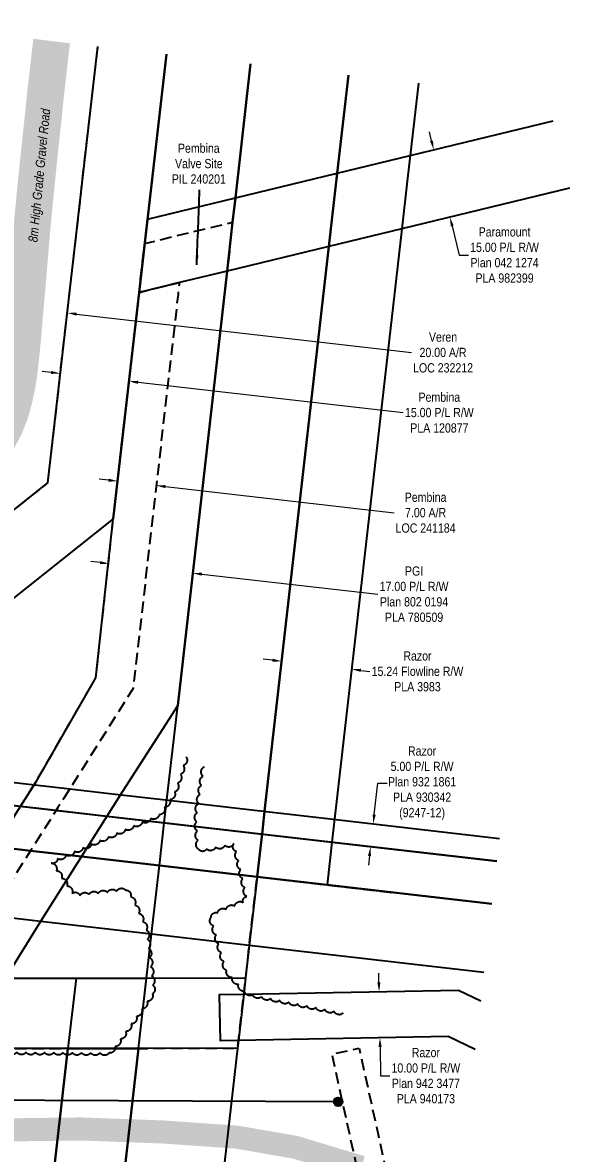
# Model space of a CAD drawing. Extents: x 507923 to 518388, y 6020717 to 6030806.
# Drawn here: x 515585 to 516177, y 6024149 to 6025374 of the extents above; entities that cross this region are included whole.
import ezdxf
from ezdxf.enums import TextEntityAlignment as Align

# ---------------------------------------------------------------- set-up
doc = ezdxf.new("R2010")
doc.units = 0
doc.header["$LTSCALE"] = 5
doc.header["$PDSIZE"] = 0.5
for name, pattern in [('0', [1, 1, 0]), ('foc-ACCESSROAD', [3.75, 2.5, -1.25]), ('foc-FLOWLINE', [3.75, 2.5, -1.25])]:
    doc.linetypes.add(name, pattern=pattern)
doc.layers.get('Defpoints').update_dxf_attribs({"color": 9})
for name, color, linetype in [('AS-POWER', 104, 'foc-POWER'), ('AS-POWER-EXISTING-PP', 72, 'Continuous'), ('AS-ROADS', 254, 'Continuous'), ('C-AR', 13, 'foc-ACCESSROAD'), ('F-AR', 190, 'foc-ACCESSROAD'), ('F-EZE', 190, 'foc-FLOWLINE'), ('F-RW', 190, 'Continuous'), ('F-WS', 190, 'foc-ACCESSROAD'), ('T-BUSH', 110, '0')]:
    doc.layers.add(name, color=color, linetype=linetype)
for name, color, linetype, lineweight in [('C-AR-T', 13, 'Continuous', 9), ('F-AR-T', 190, 'Continuous', 9), ('F-FLOWLINE-T', 190, 'Continuous', 9), ('F-RW-T', 190, 'Continuous', 9), ('T-TEXT', 48, 'Continuous', 18)]:
    doc.layers.add(name, color=color, linetype=linetype, lineweight=lineweight)
doc.styles.add('80CG', font='ARIALN.TTF', dxfattribs={"height": 10})
doc.styles.add('80LS', font='ARIALNI.TTF', dxfattribs={"height": 10})
doc.styles.add('foc-LtypeFont', font='ARIALN.TTF', dxfattribs={"height": 7.35})
doc.linetypes.add('foc-POWER', pattern='A,6,-1,["P",foc-LtypeFont,S=0.2,R=0,X=-0.625,Y=-0.75],-1.24,4', length=12.24)
doc.dimstyles.new('Compass 5 000', dxfattribs={"dimscale": 5, "dimtxt": 9, "dimasz": 2, "dimexe": 0.2, "dimexo": 0.0625, "dimgap": 0.5, "dimtad": 0, "dimtih": 1, "dimtoh": 1, "dimzin": 0, "dimdsep": 46, "dimtxsty": '80CG', "dimcen": 0.1, "dimse1": 1, "dimse2": 1, "dimclrd": 256, "dimclrt": 256, "dimaunit": 1, "dimadec": 4, "dimazin": 0, "dimtfac": 0.06, "dimtofl": 0, "dimtmove": 0, "dimatfit": 1, "dimfxl": 0.2, "dimtolj": 1, "dimtzin": 0, "dimlwd": -1, "dimarcsym": 0})

# ---------------------------------------------------------------- blocks, each defined once
blk = doc.blocks.new('*D394')
at = {"layer": 'C-AR-T', "transparency": 16777216}
for p, q in [((515523.9, 6025072.3), (515514, 6025073.4)), ((515643.1, 6025058.6), (516006, 6025017))]:
    blk.add_line(p, q, dxfattribs=at)
for points in [[(515524.1, 6025074), (515523.7, 6025070.6), (515533.9, 6025071.2)], [(515643.3, 6025060.3), (515642.9, 6025057), (515633.2, 6025059.8)]]:
    blk.add_solid(points, dxfattribs=at)
at = {"layer": 'Defpoints', "color": 0, "transparency": 16777216}
for p in [(515533.9, 6025071.1), (515633.2, 6025059.8), (515633.2, 6025059.7)]:
    blk.add_point(p, dxfattribs=at)
at = {"layer": 'C-AR-T', "transparency": 16777216, "insert": (516040.2, 6025017), "char_height": 10, "attachment_point": 5, "style": '80CG'}
blk.add_mtext('\\A1;Veren\\P20.00 A/R\\PLOC 232212', dxfattribs=at)
blk = doc.blocks.new('*D415')
at = {"layer": 'Defpoints', "color": 0, "transparency": 16777216}
for p in [(515690.7, 6024904.7), (515732.6, 6024900), (515729.5, 6024872.9)]:
    blk.add_point(p, dxfattribs=at)
at = {"layer": 'F-AR-T', "transparency": 16777216}
for p, q in [((515677.7, 6024878.8), (515667.8, 6024879.9)), ((515739.5, 6024871.7), (515987.1, 6024843.5))]:
    blk.add_line(p, q, dxfattribs=at)
for points in [[(515677.9, 6024880.4), (515677.5, 6024877.1), (515687.7, 6024877.6)], [(515739.6, 6024873.4), (515739.3, 6024870.1), (515729.5, 6024872.9)]]:
    blk.add_solid(points, dxfattribs=at)
at = {"layer": 'F-AR-T', "transparency": 16777216, "insert": (516021.3, 6024843.5), "char_height": 10, "attachment_point": 5, "style": '80CG'}
blk.add_mtext('\\A1;Pembina\\P7.00 A/R\\PLOC 241184', dxfattribs=at)
blk = doc.blocks.new('*D432')
at = {"layer": 'Defpoints', "color": 0, "transparency": 16777216}
for p in [(515867.3, 6024698.6), (515943, 6024690), (515941.1, 6024673.9)]:
    blk.add_point(p, dxfattribs=at)
at = {"layer": 'F-FLOWLINE-T', "transparency": 16777216}
for p, q in [((515855.5, 6024683.6), (515845.5, 6024684.8)), ((515951.1, 6024672.7), (515961, 6024671.6))]:
    blk.add_line(p, q, dxfattribs=at)
for points in [[(515855.7, 6024685.3), (515855.3, 6024682), (515865.4, 6024682.5)], [(515951.3, 6024674.4), (515950.9, 6024671.1), (515941.1, 6024673.9)]]:
    blk.add_solid(points, dxfattribs=at)
at = {"layer": 'F-FLOWLINE-T', "transparency": 16777216, "insert": (516012.5, 6024671.6), "char_height": 10, "attachment_point": 5, "style": '80CG'}
blk.add_mtext('\\A1;Razor\\P15.24 Flowline R/W\\PPLA 3983', dxfattribs=at)
blk = doc.blocks.new('*D489')
at = {"layer": 'Defpoints', "color": 0, "transparency": 16777216}
for p in [(516118.5, 6025258), (516136.1, 6025185.1), (516047.7, 6025163.7)]:
    blk.add_point(p, dxfattribs=at)
at = {"layer": 'F-RW-T', "transparency": 16777216}
for p, q in [((516027.7, 6025246.3), (516025.4, 6025256)), ((516050.1, 6025154), (516057.7, 6025122.6)), ((516057.7, 6025122.6), (516067.7, 6025122.6))]:
    blk.add_line(p, q, dxfattribs=at)
for points in [[(516029.3, 6025246.7), (516026.1, 6025245.9), (516030.1, 6025236.6)], [(516051.7, 6025154.4), (516048.5, 6025153.6), (516047.7, 6025163.7)]]:
    blk.add_solid(points, dxfattribs=at)
at = {"layer": 'F-RW-T', "transparency": 16777216, "insert": (516106.8, 6025122.6), "char_height": 10, "attachment_point": 5, "style": '80CG'}
blk.add_mtext('\\A1;Paramount\\P15.00 P/L R/W\\PPlan 042 1274\\PPLA 982399', dxfattribs=at)
blk = doc.blocks.new('*D495')
at = {"layer": 'Defpoints', "color": 0, "transparency": 16777216}
for p in [(515624.4, 6024983), (515700, 6024985.8), (515698.7, 6024974.5)]:
    blk.add_point(p, dxfattribs=at)
at = {"layer": 'F-RW-T', "transparency": 16777216}
for p, q in [((515615.7, 6024995.5), (515605.8, 6024996.6)), ((515709.9, 6024984.7), (515997.1, 6024951.9))]:
    blk.add_line(p, q, dxfattribs=at)
for points in [[(515615.9, 6024997.1), (515615.5, 6024993.8), (515625.7, 6024994.3)], [(515710.1, 6024986.4), (515709.8, 6024983), (515700, 6024985.8)]]:
    blk.add_solid(points, dxfattribs=at)
at = {"layer": 'F-RW-T', "transparency": 16777216, "insert": (516036.2, 6024951.9), "char_height": 10, "attachment_point": 5, "style": '80CG'}
blk.add_mtext('\\A1;Pembina\\P15.00 P/L R/W\\PPLA 120877', dxfattribs=at)
blk = doc.blocks.new('*D496')
at = {"layer": 'Defpoints', "color": 0, "transparency": 16777216}
for p in [(515970.9, 6024324.6), (515994.9, 6024325.1), (515995.8, 6024275.1)]:
    blk.add_point(p, dxfattribs=at)
at = {"layer": 'F-RW-T', "transparency": 16777216}
for p, q in [((515970.7, 6024334.6), (515970.5, 6024344.6)), ((515972, 6024264.7), (515972.6, 6024233.6)), ((515972.6, 6024233.6), (515982.6, 6024233.6))]:
    blk.add_line(p, q, dxfattribs=at)
for points in [[(515972.4, 6024334.7), (515969, 6024334.6), (515970.9, 6024324.6)], [(515973.7, 6024264.7), (515970.3, 6024264.6), (515971.8, 6024274.7)]]:
    blk.add_solid(points, dxfattribs=at)
at = {"layer": 'F-RW-T', "transparency": 16777216, "insert": (516021.6, 6024233.6), "char_height": 10, "attachment_point": 5, "style": '80CG'}
blk.add_mtext('\\A1;Razor\\P10.00 P/L R/W\\PPlan 942 3477\\PPLA 940173', dxfattribs=at)
blk = doc.blocks.new('POWERPOLE')
h = blk.add_hatch(color=255)
edge = h.paths.add_edge_path()
edge.add_arc((0, 0), 0.96, 0, 360)
at = {"linetype": 'Continuous'}
for p, q in [((0.68, -0.68), (-0.68, 0.68)), ((-0.68, -0.68), (0.68, 0.68))]:
    blk.add_line(p, q, dxfattribs=at)
blk.add_circle((0, 0), 0.96, dxfattribs=at)
blk = doc.blocks.new('*D705')
at = {"layer": 'Defpoints', "color": 0, "transparency": 16777216}
for p in [(515678.3, 6024785), (515768.7, 6024774.7), (515769.1, 6024778)]:
    blk.add_point(p, dxfattribs=at)
at = {"layer": 'F-RW-T', "transparency": 16777216}
for p, q in [((515668.8, 6024789.4), (515658.8, 6024790.5)), ((515779, 6024776.9), (515969.7, 6024755.2))]:
    blk.add_line(p, q, dxfattribs=at)
for points in [[(515668.9, 6024791), (515668.6, 6024787.7), (515678.7, 6024788.3)], [(515779.2, 6024778.5), (515778.8, 6024775.2), (515769.1, 6024778)]]:
    blk.add_solid(points, dxfattribs=at)
at = {"layer": 'F-RW-T', "transparency": 16777216, "insert": (516008.8, 6024755.2), "char_height": 10, "attachment_point": 5, "style": '80CG'}
blk.add_mtext('\\A1;PGI\\P17.00 P/L R/W\\PPlan 802 0194\\PPLA 780509', dxfattribs=at)
blk = doc.blocks.new('*D744')
at = {"layer": 'Defpoints', "color": 0, "transparency": 16777216}
for p in [(515959, 6024507.1), (515964.5, 6024506.5), (515956.1, 6024482.3)]:
    blk.add_point(p, dxfattribs=at)
at = {"layer": 'F-RW-T', "transparency": 16777216}
for p, q in [((515965.6, 6024516.4), (515969.6, 6024550.5)), ((515969.6, 6024550.5), (515979.6, 6024550.5)), ((515960.5, 6024471.7), (515959.3, 6024461.8))]:
    blk.add_line(p, q, dxfattribs=at)
for points in [[(515964, 6024516.6), (515967.3, 6024516.2), (515964.5, 6024506.5)], [(515958.8, 6024471.9), (515962.1, 6024471.5), (515961.6, 6024481.6)]]:
    blk.add_solid(points, dxfattribs=at)
at = {"layer": 'F-RW-T', "transparency": 16777216, "insert": (516017.5, 6024550.5), "char_height": 10, "attachment_point": 5, "style": '80CG'}
blk.add_mtext('\\A1;Razor\\P5.00 P/L R/W\\PPlan 932 1861\\PPLA 930342\\P(9247-12)', dxfattribs=at)

msp = doc.modelspace()

# ---------------------------------------------------------------- linework, layer by layer
at = {"layer": 'AS-POWER', "flags": 128}
msp.add_lwpolyline([(514542.533, 6024207.088), (514711.127, 6024205.888), (514786.187, 6024205.818), (514839.817, 6024207.138), (514922.947, 6024207.698), (514950.187, 6024206.783), (514960.857, 6024206.218), (514998.447, 6024206.368), (515065.712, 6024206.588), (515134.127, 6024206.163), (515189.557, 6024208.348), (515449.392, 6024207.898), (515927.492, 6024205.593)], dxfattribs=at)
at = {"layer": 'AS-ROADS', "flags": 128}
for points, const_width in [([(515616.267, 6025354.37), (515616.097, 6025352.988), (515614.232, 6025337.493), (515612.512, 6025321.788), (515610.677, 6025306.013), (515608.912, 6025290.118), (515607.297, 6025273.918), (515605.547, 6025257.598), (515603.792, 6025241.043), (515601.987, 6025224.378), (515600.312, 6025207.363), (515598.552, 6025190.188), (515596.892, 6025172.933), (515595.287, 6025155.618), (515593.762, 6025138.603), (515592.412, 6025122.308), (515591.152, 6025107.163), (515589.377, 6025086.543), (515587.737, 6025068.503), (515586.347, 6025051.693), (515585.037, 6025035.778), (515583.172, 6025016.468), (515581.257, 6024998.888), (515579.147, 6024983.763), (515575.597, 6024967.128), (515571.572, 6024952.238), (515565.762, 6024937.603), (515557.872, 6024922.488)], 39.979), ([(514542.533, 6024169.406), (514547.722, 6024169.368), (515229.037, 6024170.603), (515647.702, 6024175.918), (515736.837, 6024172.643), (515816.902, 6024167.048), (515880.037, 6024156.088), (515951.827, 6024134.403)], 24.987)]:
    msp.add_lwpolyline(points, dxfattribs=dict(at, const_width=const_width))
at = {"layer": 'C-AR', "lineweight": -2, "flags": 128}
msp.add_lwpolyline([(515566.889, 6025360.014), (515517.55, 6024928.376), (515348.67, 6024794.477), (515333.787, 6024663.54), (515239.7, 6024608.682), (514998.275, 6024538.285), (514998.511, 6024259.338), (515098.499, 6024259.407), (515098.359, 6024463.295), (515279.393, 6024516.152), (515377.507, 6024573.163), (515423.056, 6024568.869), (515443.412, 6024741.828), (515612.067, 6024875.683), (515666.285, 6025348.653)], dxfattribs=at)
at = {"layer": 'F-AR', "flags": 128}
msp.add_lwpolyline([(515515.793, 6024339.333), (515507.065, 6024263.176), (515464.196, 6024263.157), (515474.609, 6024354.807), (515510.406, 6024411.463), (515554.862, 6024481.793), (515584.495, 6024528.678), (515599.312, 6024552.116), (515664.101, 6024664.428), (515682.986, 6024836.823), (515711.01, 6025082.107), (515754.557, 6025092.719), (515753.109, 6025079.985), (515704.467, 6024652.932), (515637.927, 6024547.67), (515628.911, 6024533.41), (515623.107, 6024524.228), (515614.091, 6024509.968), (515593.464, 6024477.336), (515584.453, 6024463.08), (515549.011, 6024407.014), (515539.994, 6024392.753), (515517.911, 6024357.822), (515515.793, 6024339.333)], close=True, dxfattribs=at)
at = {"layer": 'F-EZE', "flags": 128}
msp.add_lwpolyline([(516027.016, 6023846.522), (516010.774, 6023842.963), (516007.43, 6023858.204), (515960.973, 6023858.316), (515961.099, 6023910.827), (515995.907, 6023910.746), (515920.005, 6024257.054), (515949.318, 6024263.48), (516026.639, 6023910.671), (516034.406, 6023910.654)], dxfattribs=at)
at = {"layer": 'F-RW', "flags": 128}
for points in [[(515331.939, 6023094.927), (515390.185, 6023604.601), (515343.99, 6023868.343), (515362.514, 6024031.317), (515388.391, 6024259.962), (515403.42, 6024392.239), (515414.945, 6024493.682), (515420.586, 6024543.336), (515423.056, 6024568.869), (515443.412, 6024741.828), (515612.067, 6024875.683), (515666.285, 6025348.653)], [(515406.327, 6023086.426), (515465.857, 6023607.261), (515419.645, 6023871.023), (515474.609, 6024354.807), (515510.406, 6024411.463), (515554.862, 6024481.793), (515584.492, 6024528.678), (515599.31, 6024552.116), (515664.101, 6024664.428), (515682.986, 6024836.823), (515740.492, 6025340.146)], [(515740.492, 6025340.146), (515711.01, 6025082.107), (515682.986, 6024836.823), (515514.163, 6024702.955), (515474.609, 6024354.807), (515419.645, 6023871.023), (515465.857, 6023607.261), (515406.334, 6023086.425)], [(515831.739, 6025329.686), (515815.303, 6025184.574), (515812.3, 6025158.162), (515806.293, 6025105.23), (515752.766, 6024634.503), (515693.002, 6024541.322), (515678.183, 6024517.877), (515648.544, 6024470.992), (515604.085, 6024400.665), (515566.066, 6024339.353), (515557.339, 6024263.193), (515539.868, 6024110.732), (515531.142, 6024034.572), (515517.556, 6023915.999), (515513.023, 6023876.475), (515559.568, 6023612.572), (515498.439, 6023075.934)], [(515574.107, 6023067.315), (515660.036, 6023821.638), (515669.71, 6023906.572), (515684.31, 6024034.728), (515692.985, 6024110.888), (515710.343, 6024263.252), (515719.024, 6024339.441), (515724.419, 6024386.801), (515732.9, 6024461.267), (515738.556, 6024510.918), (515741.384, 6024535.747), (515752.766, 6024634.503), (515806.293, 6025105.23), (515812.3, 6025158.162), (515815.303, 6025184.574), (515831.739, 6025329.686)], [(515937.739, 6025317.535), (515925.656, 6025211.283), (515916.622, 6025131.97), (515847.31, 6024523.539), (515844.483, 6024498.717), (515838.825, 6024449.059), (515830.342, 6024374.597), (515826.344, 6024339.521), (515824.344, 6024321.955), (515818.639, 6024271.88), (515817.661, 6024263.293), (515800.31, 6024110.994), (515769.683, 6023842.114), (515759.829, 6023755.61), (515680.05, 6023055.247)], [(516013.503, 6025308.85), (516004.55, 6025230.388), (516001.385, 6025202.651), (515995.508, 6025151.072), (515923.025, 6024514.813), (515920.197, 6024489.995), (515914.538, 6024440.333), (515838.825, 6024449.059), (515844.483, 6024498.717), (515847.31, 6024523.539), (515916.622, 6025131.97), (515925.656, 6025211.283), (515937.739, 6025317.535)], [(516177.039, 6025195.034), (515995.508, 6025151.072), (515916.622, 6025131.97), (515806.293, 6025105.23), (515754.557, 6025092.719), (515711.01, 6025082.107), (515720.081, 6025161.503), (515815.303, 6025184.574), (515925.656, 6025211.283), (516004.55, 6025230.388), (516159.395, 6025267.889)], [(514542.533, 6024460.118), (515183.717, 6024460.558), (515377.507, 6024573.163), (515419.269, 6024569.276), (515495.014, 6024560.546), (515591.353, 6024549.448), (515629.97, 6024544.998), (515685.045, 6024538.654), (515733.428, 6024533.079), (515839.354, 6024520.871), (515915.069, 6024512.145), (516101.243, 6024490.692)], [(514542.533, 6024435.132), (515190.458, 6024435.576), (515384.22, 6024548.165), (515738.153, 6024507.38), (516098.383, 6024465.874)], [(516098.384, 6024465.877), (515912.241, 6024487.327), (515836.527, 6024496.048), (515730.6, 6024508.25), (515670.226, 6024515.208), (515615.151, 6024521.56), (515576.536, 6024526.009), (515492.586, 6024535.678), (515416.583, 6024544.436), (515384.22, 6024548.165), (515190.458, 6024435.576), (514542.533, 6024435.132)], [(514542.533, 6024385.158), (515203.938, 6024385.612), (515401.111, 6024499.5), (515419.172, 6024497.422), (515495.689, 6024488.607), (515554.862, 6024481.793), (515593.464, 6024477.336), (515648.544, 6024470.992), (515732.9, 6024461.267), (515838.825, 6024449.059), (515914.538, 6024440.333), (516093.07, 6024419.762)], [(516093.07, 6024419.762), (515914.538, 6024440.333), (515838.825, 6024449.059), (515732.9, 6024461.267), (515648.544, 6024470.992), (515593.464, 6024477.336), (515554.862, 6024481.793), (515495.689, 6024488.607), (515419.172, 6024497.422), (515401.111, 6024499.5), (515203.938, 6024385.612), (514542.533, 6024385.158)], [(516084.491, 6024345.312), (515830.342, 6024374.597), (515724.419, 6024386.801), (515604.085, 6024400.665), (515549.011, 6024407.014), (515510.406, 6024411.463), (515488.406, 6024413.996), (515417.294, 6024422.188), (515410.621, 6024418.301), (515274.842, 6024339.246), (514542.533, 6024338.982)], [(514542.533, 6024338.982), (515274.842, 6024339.246), (515402.082, 6024339.291), (515480.582, 6024339.321), (515515.793, 6024339.333), (515566.066, 6024339.353), (515642.734, 6024339.383), (515719.024, 6024339.441), (515826.344, 6024339.521), (515824.344, 6024321.955), (515818.639, 6024271.88), (515817.661, 6024263.293), (515710.343, 6024263.252), (515633.746, 6024263.222), (515557.339, 6024263.193), (515507.065, 6024263.173), (515471.847, 6024263.161), (515393.85, 6024263.129), (514542.533, 6024262.828)], [(514542.533, 6024338.982), (515274.842, 6024339.246), (515402.082, 6024339.291), (515480.582, 6024339.321), (515515.793, 6024339.333), (515566.066, 6024339.353), (515642.734, 6024339.383), (515633.746, 6024263.222), (515616.357, 6024110.812), (515607.647, 6024034.67), (515598.394, 6023953.756), (515669.71, 6023906.572), (515769.683, 6023842.114), (515840.836, 6023793.333), (516045.3, 6023658.055)], [(516074.9, 6024262.075), (516045.896, 6024276.027), (515818.639, 6024271.88), (515799.115, 6024271.518), (515798.203, 6024321.479), (515824.344, 6024321.955), (516056.854, 6024326.209), (516080.954, 6024314.616)], [(515498.439, 6023075.934), (515559.568, 6023612.572), (515584.308, 6023830.264), (515588.708, 6023868.879), (515598.394, 6023953.756), (515607.647, 6024034.67), (515616.357, 6024110.812), (515633.746, 6024263.222), (515710.343, 6024263.252), (515692.985, 6024110.888), (515684.31, 6024034.728), (515669.71, 6023906.572), (515660.036, 6023821.638), (515574.107, 6023067.315)]]:
    msp.add_lwpolyline(points, dxfattribs=at)
at = {"layer": 'F-WS', "flags": 128}
msp.add_lwpolyline([(515806.286, 6025105.233), (515754.557, 6025092.719), (515718.252, 6025083.882), (515711.01, 6025082.107), (515717.066, 6025135.106), (515812.298, 6025158.162), (515806.286, 6025105.233)], close=True, dxfattribs=at)
msp.add_lwpolyline([(514564.049, 6024262.836), (515393.85, 6024263.129), (515471.847, 6024263.161), (515507.065, 6024263.173), (515557.339, 6024263.193), (515633.746, 6024263.222), (515710.343, 6024263.252), (515817.661, 6024263.293), (515818.639, 6024271.88), (515824.344, 6024321.955), (515826.344, 6024339.521), (515830.342, 6024374.597), (515838.825, 6024449.059), (515914.538, 6024440.333), (516093.07, 6024419.762)], dxfattribs=at)
at = {"layer": 'T-BUSH', "flags": 128}
for points in [[(515761.789, 6024579.031, -0.52056705), (515758.712, 6024569.522, -0.52056705), (515755.634, 6024560.013, -0.52056705), (515752.556, 6024550.504, -0.52056705), (515749.478, 6024540.995, -0.52056705), (515744.25, 6024532.567, -0.52056705), (515738.456, 6024524.423, -0.52056705), (515732.66, 6024516.282, -0.52056705), (515723.491, 6024512.304, -0.52056705), (515714.322, 6024508.325, -0.52056705), (515705.154, 6024504.347, -0.52056705), (515695.985, 6024500.368, -0.52056705), (515686.816, 6024496.39, -0.52056705), (515677.648, 6024492.411, -0.52056705), (515668.479, 6024488.433, -0.52056705), (515659.31, 6024484.454, -0.52056705), (515650.142, 6024480.476, -0.52056705), (515640.973, 6024476.497, -0.52056705), (515631.804, 6024472.519, -0.52056705), (515622.636, 6024468.54, -0.52056705), (515615.681, 6024463.929, -0.52056705), (515621.368, 6024455.711, -0.52056705), (515627.056, 6024447.492, -0.52056705), (515632.743, 6024439.273, -0.52056705), (515638.43, 6024431.054, -0.52056705), (515646.83, 6024428.828, -0.52056705), (515656.758, 6024429.979, -0.52056705), (515666.686, 6024431.13, -0.52056705), (515676.614, 6024432.281, -0.52056705), (515686.542, 6024433.432, -0.52056705), (515696.471, 6024434.583, -0.52056705), (515701.883, 6024427.555, -0.52056705), (515706.198, 6024418.54, -0.52056705), (515710.513, 6024409.525, -0.52056705), (515714.828, 6024400.51, -0.52056705), (515718.765, 6024391.385, -0.52056705), (515719.922, 6024381.458, -0.52056705), (515721.079, 6024371.53, -0.52056705), (515722.236, 6024361.603, -0.52056705), (515723.393, 6024351.675, -0.52056705), (515724.55, 6024341.748, -0.52056705), (515725.707, 6024331.82, -0.52056705), (515725.406, 6024322.266, -0.52056705), (515719.622, 6024314.115, -0.52056705), (515713.839, 6024305.963, -0.52056705), (515708.055, 6024297.812, -0.52056705), (515702.272, 6024289.66, -0.52056705), (515696.489, 6024281.509, -0.52056705), (515690.705, 6024273.358, -0.52056705), (515684.922, 6024265.206, -0.52056705), (515678.524, 6024258.255, -0.52056705), (515668.53, 6024258.335, -0.52056705), (515658.536, 6024258.415, -0.52056705), (515648.541, 6024258.495, -0.52056705), (515638.547, 6024258.574, -0.52056705), (515628.553, 6024258.654, -0.52056705), (515618.558, 6024258.734, -0.52056705), (515608.564, 6024258.814, -0.52056705), (515598.57, 6024258.894, -0.52056705), (515588.575, 6024258.974, -0.52056705), (515578.581, 6024259.053, -0.52056705), (515568.587, 6024259.133, -0.52056705), (515558.592, 6024259.213, -0.52056705), (515548.598, 6024259.293, -0.52056705), (515538.604, 6024259.373, -0.52056705), (515528.609, 6024259.453, -0.52056705), (515518.615, 6024259.532, -0.52056705), (515508.621, 6024259.612, -0.52056705), (515498.626, 6024259.692, -0.52056705), (515488.632, 6024259.772, -0.52056705), (515478.638, 6024259.852, -0.52056705), (515468.643, 6024259.932, -0.52056705), (515458.649, 6024260.011, -0.52056705), (515448.655, 6024260.091, -0.52056705), (515438.66, 6024260.171, -0.52056705), (515428.666, 6024260.251, -0.52056705), (515418.672, 6024260.331, -0.52056705), (515408.677, 6024260.411, -0.52056705), (515398.686, 6024260.472, -0.52056705), (515389.21, 6024257.293, -0.52056705), (515379.735, 6024254.114, -0.52056705), (515370.259, 6024250.934, -0.52056705), (515360.585, 6024249.076, -0.52056705), (515350.593, 6024249.316, -0.52056705), (515340.601, 6024249.557, -0.52056705), (515330.609, 6024249.798, -0.52056705), (515320.618, 6024250.038, -0.52056705), (515310.626, 6024250.279, -0.52056705), (515300.634, 6024250.519, -0.52056705), (515290.642, 6024250.76, -0.52056705), (515280.651, 6024251.001, -0.52056705), (515270.659, 6024251.241, -0.52056705), (515260.667, 6024251.482, -0.52056705), (515250.675, 6024251.722, -0.52056705), (515240.683, 6024251.963, -0.52056705), (515230.692, 6024252.204, -0.52056705), (515220.7, 6024252.444, -0.52056705), (515210.708, 6024252.685, -0.52056705), (515200.716, 6024252.926, -0.52056705), (515190.725, 6024253.166, -0.52056705), (515180.733, 6024253.407, -0.52056705), (515170.741, 6024253.647, -0.52056705), (515160.749, 6024253.888, -0.52056705), (515150.758, 6024254.129, -0.52056705), (515140.766, 6024254.369, -0.52056705), (515130.774, 6024254.61, -0.52056705), (515120.782, 6024254.851, -0.52056705), (515110.791, 6024255.091, -0.52056705), (515100.799, 6024255.332, -0.52056705), (515098.705, 6024262.612, -0.52056705), (515099.612, 6024272.565, -0.52056705), (515100.518, 6024282.519, -0.52056705), (515101.424, 6024292.472, -0.52056705), (515102.33, 6024302.426, -0.52056705), (515103.236, 6024312.379, -0.52056705), (515104.142, 6024322.333, -0.52056705), (515105.048, 6024332.286, -0.52056705), (515105.954, 6024342.24, -0.52056705), (515106.86, 6024352.193, -0.52056705), (515108.072, 6024361.865, -0.52056705), (515117.916, 6024363.594, -0.52056705), (515127.76, 6024365.322, -0.52056705), (515137.604, 6024367.051, -0.52056705), (515147.448, 6024368.779, -0.52056705), (515157.292, 6024370.508, -0.52056705), (515167.137, 6024372.236, -0.52056705), (515172.956, 6024377.073, -0.52056705), (515172.14, 6024387.035, -0.52056705), (515171.324, 6024396.996, -0.52056705), (515170.508, 6024406.957, -0.52056705), (515169.692, 6024416.919, -0.52056705), (515160.703, 6024416.932, -0.52056705), (515150.773, 6024415.799, -0.52056705), (515140.843, 6024414.666, -0.52056705), (515130.913, 6024413.533, -0.52056705), (515127.478, 6024420.827, -0.52056705), (515126.045, 6024430.719, -0.52056705), (515122.957, 6024439.895, -0.52056705), (515116.736, 6024447.717, -0.52056705), (515110.516, 6024455.54, -0.52056705), (515106.077, 6024462.865, -0.52056705), (515115.449, 6024466.337, -0.52056705), (515124.821, 6024469.809, -0.52056705), (515134.194, 6024473.28, -0.52056705), (515143.566, 6024476.752, -0.52056705), (515152.938, 6024480.223, -0.52056705), (515162.311, 6024483.695, -0.52056705), (515171.683, 6024487.166, -0.52056705), (515181.056, 6024490.638, -0.52056705), (515190.428, 6024494.109, -0.52056705), (515199.8, 6024497.581, -0.52056705), (515209.173, 6024501.052, -0.52056705), (515218.545, 6024504.524, -0.52056705), (515227.918, 6024507.995, -0.52056705), (515237.29, 6024511.467, -0.52056705), (515246.662, 6024514.938, -0.52056705), (515256.035, 6024518.41, -0.52056705), (515265.407, 6024521.881, -0.52056705), (515274.779, 6024525.353, -0.52056705), (515284.152, 6024528.825, -0.52056705), (515293.524, 6024532.296, -0.52056705), (515302.897, 6024535.768, -0.52056705), (515312.269, 6024539.239, -0.52056705), (515321.641, 6024542.711, -0.52056705), (515331.014, 6024546.182, -0.52056705), (515340.386, 6024549.654, -0.52056705), (515349.759, 6024553.125, -0.52056705), (515359.131, 6024556.597, -0.52056705), (515368.503, 6024560.068, -0.52056705), (515377.876, 6024563.54, -0.52056705), (515387.248, 6024567.011, -0.52056705), (515393.659, 6024569.386, -0.52056705)], [(515931.876, 6024301.357, -0.52056705), (515922.08, 6024303.337, -0.52056705), (515912.283, 6024305.317, -0.52056705), (515902.487, 6024307.298, -0.52056705), (515892.69, 6024309.278, -0.52056705), (515882.894, 6024311.258, -0.52056705), (515873.097, 6024313.238, -0.52056705), (515863.301, 6024315.219, -0.52056705), (515853.504, 6024317.199, -0.52056705), (515843.708, 6024319.179, -0.52056705), (515833.911, 6024321.16, -0.52056705), (515825.209, 6024325.043, -0.52056705), (515818.567, 6024332.512, -0.52056705), (515811.925, 6024339.98, -0.52056705), (515805.674, 6024347.665, -0.52056705), (515802.887, 6024357.263, -0.52056705), (515800.1, 6024366.861, -0.52056705), (515797.312, 6024376.459, -0.52056705), (515794.525, 6024386.057, -0.52056705), (515791.737, 6024395.655, -0.52056705), (515788.95, 6024405.253, -0.52056705), (515795.852, 6024410.121, -0.52056705), (515805.134, 6024413.827, -0.52056705), (515814.416, 6024417.533, -0.52056705), (515823.698, 6024421.239, -0.52056705), (515827.82, 6024427.641, -0.52056705), (515825.56, 6024437.377, -0.52056705), (515823.3, 6024447.113, -0.52056705), (515821.04, 6024456.848, -0.52056705), (515818.78, 6024466.584, -0.52056705), (515816.52, 6024476.32, -0.52056705), (515813.542, 6024484.942, -0.52056705), (515803.742, 6024482.979, -0.52056705), (515793.942, 6024481.017, -0.52056705), (515784.142, 6024479.054, -0.52056705), (515775.556, 6024478.68, -0.52056705), (515774.875, 6024488.652, -0.52056705), (515774.195, 6024498.623, -0.52056705), (515773.515, 6024508.595, -0.52056705), (515773.932, 6024518.517, -0.52056705), (515775.497, 6024528.389, -0.52056705), (515777.062, 6024538.26, -0.52056705), (515778.628, 6024548.131, -0.52056705), (515780.193, 6024558.003, -0.52056705), (515781.854, 6024568.473, -0.52056705)]]:
    msp.add_lwpolyline(points, format="xyb", dxfattribs=at)

# ---------------------------------------------------------------- block references
at = {"layer": 'AS-POWER-EXISTING-PP', "xscale": 4.99732665, "yscale": 4.99732665, "zscale": 4.99732665}
msp.add_blockref('POWERPOLE', (515926.578, 6024205.354), dxfattribs=at)

# ---------------------------------------------------------------- texts
at = {"layer": 'T-TEXT', "style": '80LS'}
msp.add_text('8m High Grade Gravel Road', height=9.99465, rotation=84.504828, dxfattribs=at).set_placement((515602.766, 6025208.891), align=Align.MIDDLE_CENTER)

# ---------------------------------------------------------------- dimensions: what is measured, and where the dimension line sits
at = {"layer": 'C-AR-T', "color": 5}
dim = msp.add_linear_dim(base=(515633.171, 6025059.781), p1=(515533.867, 6025071.096), p2=(515633.163, 6025059.713), angle=353.460556, text='Veren\\P20.00 A/R\\PLOC 232212', dimstyle='Compass 5 000', dxfattribs=at)
dim.commit()
dim.dimension.update_dxf_attribs({"geometry": '*D394', "text_midpoint": (516040.242, 6025017.046), "dimtype": 161})
at = {"layer": 'F-AR-T', "color": 5}
dim = msp.add_linear_dim(base=(515729.519, 6024872.87), p1=(515690.746, 6024904.741), p2=(515732.606, 6024899.974), angle=353.50186, text='Pembina\\P7.00 A/R\\PLOC 241184', dimstyle='Compass 5 000', dxfattribs=at)
dim.commit()
dim.dimension.update_dxf_attribs({"geometry": '*D415', "text_midpoint": (516021.341, 6024843.536), "dimtype": 161})
at = {"layer": 'F-FLOWLINE-T', "color": 5}
dim = msp.add_linear_dim(base=(515941.145, 6024673.87), p1=(515867.256, 6024698.622), p2=(515942.982, 6024689.996), angle=353.500886, text='Razor\\P15.24 Flowline R/W\\PPLA 3983', dimstyle='Compass 5 000', dxfattribs=at)
dim.commit()
dim.dimension.update_dxf_attribs({"geometry": '*D432', "text_midpoint": (516012.51, 6024671.606), "dimtype": 161})
at = {"layer": 'F-RW-T'}
for base, p1, p2, angle, text, picture, middle in [((516047.726, 6025163.718), (516118.481, 6025257.981), (516136.124, 6025185.126), 283.613319, 'Paramount\\P15.00 P/L R/W\\PPlan 042 1274\\PPLA 982399', '*D489', (516106.774, 6025122.582)), ((515769.081, 6024777.981), (515678.317, 6024785.003), (515768.71, 6024774.724), 353.51261, 'PGI\\P17.00 P/L R/W\\PPlan 802 0194\\PPLA 780509', '*D705', (516008.807, 6024755.166)), ((515964.482, 6024506.451), (515956.111, 6024482.266), (515958.97, 6024507.086), 83.426823, 'Razor\\P5.00 P/L R/W\\PPlan 932 1861\\PPLA 930342\\P(9247-12)', '*D744', (516017.509, 6024550.541))]:
    dim = msp.add_linear_dim(base=base, p1=p1, p2=p2, angle=angle, text=text, dimstyle='Compass 5 000', dxfattribs=at)
    dim.commit()
    dim.dimension.update_dxf_attribs({"geometry": picture, "text_midpoint": middle, "dimtype": 161})
at = {"layer": 'F-RW-T', "color": 5}
for base, p1, p2, angle, text, picture, middle in [((515700.011, 6024985.835), (515624.369, 6024983.001), (515698.717, 6024974.506), 353.482038, 'Pembina\\P15.00 P/L R/W\\PPLA 120877', '*D495', (516036.163, 6024951.894)), ((515970.894, 6024324.636), (515995.82, 6024275.113), (515994.906, 6024325.075), 91.048161, 'Razor\\P10.00 P/L R/W\\PPlan 942 3477\\PPLA 940173', '*D496', (516021.646, 6024233.603))]:
    dim = msp.add_linear_dim(base=base, p1=p1, p2=p2, angle=angle, text=text, dimstyle='Compass 5 000', dxfattribs=at)
    dim.commit()
    dim.dimension.update_dxf_attribs({"geometry": picture, "text_midpoint": middle, "dimtype": 161})

# ---------------------------------------------------------------- next in the draw order: texts
at = {"layer": 'F-AR-T', "insert": (515775.64, 6025221.6), "char_height": 9.99465, "attachment_point": 5, "style": '80CG', "bg_fill": 3, "box_fill_scale": 1.1, "bg_fill_color": 256, "bg_fill_true_color": 13158600, "bg_fill_transparency": 0}
msp.add_mtext('\\A1;Pembina\\PValve Site\\PPIL 240201', dxfattribs=at)

# ---------------------------------------------------------------- next in the draw order: leaders
at = {"layer": 'F-AR-T', "path_type": 1}
msp.add_leader([(515773.383, 6025112.152), (515776.546, 6025193.088)], dimstyle='Compass 5 000', override={"dimgap": 0.5, "dimtad": 0}, dxfattribs=at)

doc.saveas('drawing.dxf')
